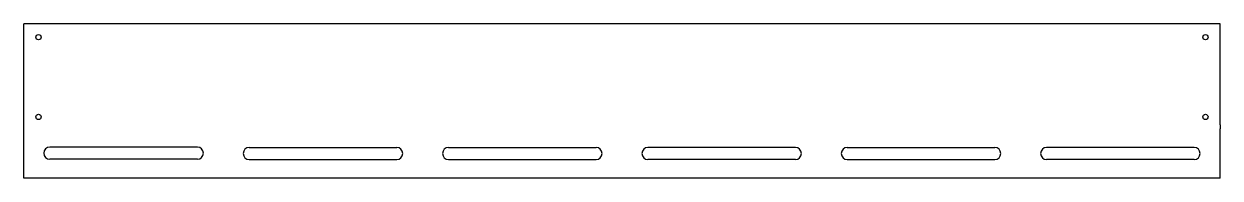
# Model space of a CAD drawing. Header units: millimetres. Extents: x -155 to 745, y 187 to 303.
import ezdxf

# ---------------------------------------------------------------- set-up
doc = ezdxf.new("R2010")
doc.units = ezdxf.units.MM
doc.layers.add('Default', color=7, linetype='Continuous')
doc.layers.add('SUPORTE_PARA_CAD', color=7, linetype='Continuous')

# ---------------------------------------------------------------- blocks, each defined once
blk = doc.blocks.new('SE')
at = {"layer": 'SUPORTE_PARA_CAD', "color": 7, "linetype": 'Continuous'}
for p, q in [((-154.79, 226.83), (-154.79, 302.83)), ((745.21, 302.83), (-154.79, 302.83)), ((745.21, 226.83), (745.21, 302.83)), ((-154.79, 223.81), (-154.79, 226.83)), ((745.21, 226.83), (745.21, 223.81)), ((-154.79, 186.81), (-154.79, 223.81)), ((745.21, 186.81), (745.21, 223.81)), ((-24.29, 210.06), (-135.29, 210.06)), ((14.71, 209.81), (125.71, 209.81)), ((164.71, 209.81), (275.71, 209.81)), ((425.71, 209.81), (314.71, 209.81)), ((464.71, 209.81), (575.71, 209.81)), ((725.71, 209.81), (614.71, 209.81)), ((-24.29, 201.06), (-135.29, 201.06)), ((14.71, 200.81), (125.71, 200.81)), ((164.71, 200.81), (275.71, 200.81)), ((425.71, 200.81), (314.71, 200.81)), ((464.71, 200.81), (575.71, 200.81)), ((725.71, 200.81), (614.71, 200.81)), ((745.21, 186.81), (-154.79, 186.81))]:
    blk.add_line(p, q, dxfattribs=at)
for centre in [(-143.79, 292.83), (734.21, 292.83), (-143.79, 232.83), (734.21, 232.83)]:
    blk.add_circle(centre, 2, dxfattribs=at)
for centre, start, end in [((-135.29, 205.56), 90, 270), ((-24.29, 205.56), 270, 90), ((14.71, 205.31), 90, 270), ((125.71, 205.31), 270, 90), ((164.71, 205.31), 90, 270), ((275.71, 205.31), 270, 90), ((314.71, 205.31), 90, 270), ((425.71, 205.31), 270, 90), ((464.71, 205.31), 90, 270), ((575.71, 205.31), 270, 90), ((614.71, 205.31), 90, 270), ((725.71, 205.31), 270, 90)]:
    blk.add_arc(centre, 4.5, start, end, dxfattribs=at)

msp = doc.modelspace()

# ---------------------------------------------------------------- block references
at = {"layer": 'Default'}
msp.add_blockref('SE', (0, 0), dxfattribs=at)

doc.saveas('drawing.dxf')
